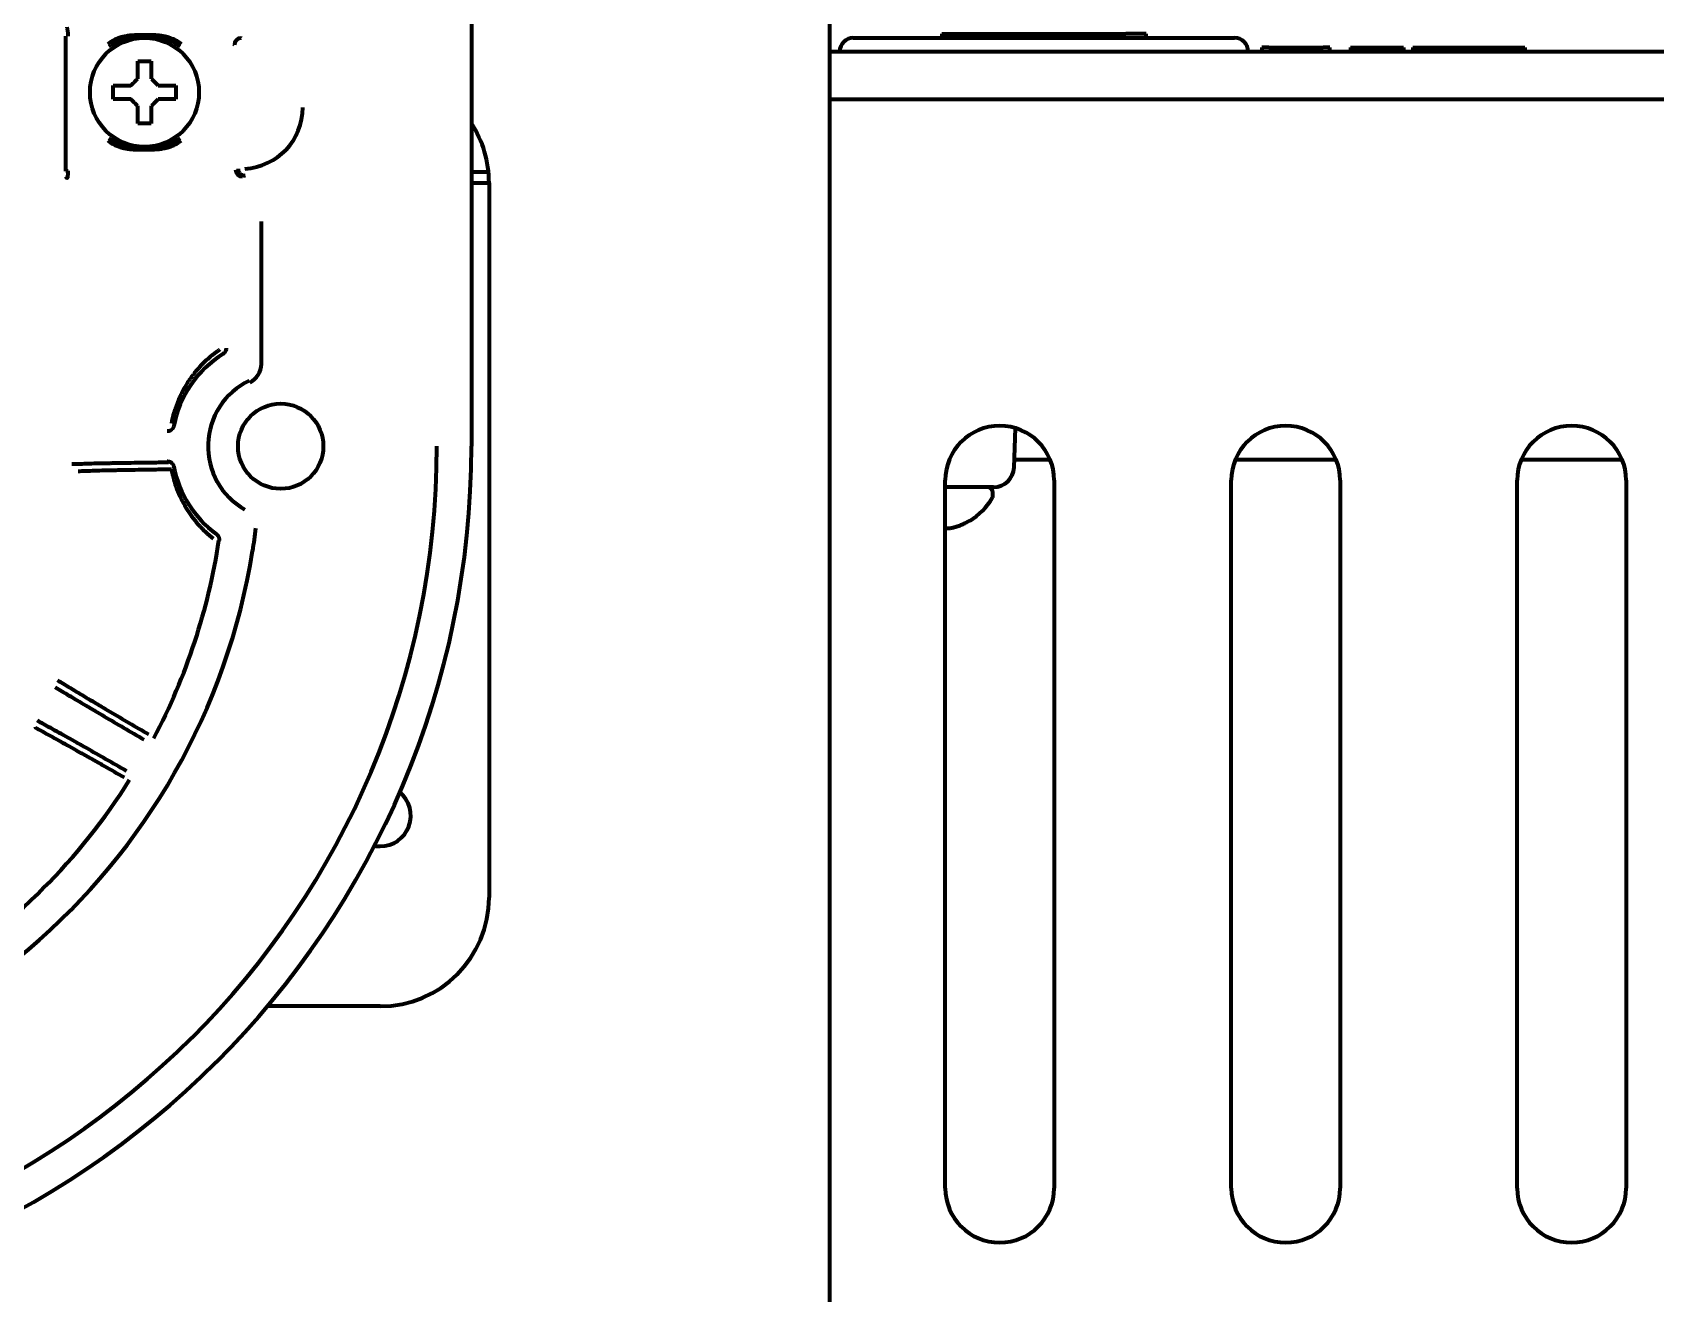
# Model space of a CAD drawing. Header units: inches. Extents: x -3077 to 7201, y 316 to 5463.
# Drawn here: x 2877.8 to 2997, y 5195.9 to 5288.5 of the extents above; entities that cross this region are included whole.
import ezdxf

# ---------------------------------------------------------------- set-up
doc = ezdxf.new("R2010")
doc.units = ezdxf.units.IN

msp = doc.modelspace()

# ---------------------------------------------------------------- linework, layer by layer
at = {"linetype": 'Continuous', "lineweight": 70}
for p, q in [((2910.05, 5330.14), (2910.05, 5258.13)), ((2936.35, 5294.43), (2936.35, 4671.13)), ((2944.6, 5288.43), (2946.1, 5288.43)), ((2944.6, 5288.43), (2944.6, 5288.13)), ((2946.1, 5288.43), (2958.1, 5288.43)), ((2959.6, 5288.43), (2958.1, 5288.43)), ((2959.6, 5288.13), (2959.6, 5288.43)), ((2880.27, 5278.34), (2880.27, 5288.26)), ((2892.65, 5287.62), (2892.61, 5287.66)), ((2893.15, 5288.12), (2893.11, 5288.16)), ((2936.35, 5287.13), (3161.23, 5287.13)), ((2938.1, 5288.13), (2966.1, 5288.13)), ((2968.6, 5287.43), (2968.1, 5287.43)), ((2968.1, 5287.43), (2968.1, 5287.13)), ((2968.6, 5287.43), (2972.6, 5287.43)), ((2973.1, 5287.43), (2972.6, 5287.43)), ((2973.1, 5287.13), (2973.1, 5287.43)), ((2974.6, 5287.43), (2975.29, 5287.43)), ((2974.6, 5287.43), (2974.6, 5287.13)), ((2975.29, 5287.43), (2976.53, 5287.43)), ((2975.29, 5287.43), (2975.29, 5287.13)), ((2976.53, 5287.43), (2977.81, 5287.43)), ((2976.53, 5287.43), (2976.53, 5287.13)), ((2977.81, 5287.43), (2977.81, 5287.13)), ((2977.81, 5287.43), (2978.51, 5287.43)), ((2978.51, 5287.43), (2978.51, 5287.13)), ((2979.19, 5287.43), (2979.57, 5287.43)), ((2979.19, 5287.43), (2979.19, 5287.13)), ((2979.57, 5287.43), (2979.57, 5287.13)), ((2979.57, 5287.43), (2980.26, 5287.43)), ((2980.26, 5287.13), (2980.26, 5287.43)), ((2980.26, 5287.43), (2980.31, 5287.43)), ((2980.31, 5287.43), (2981.33, 5287.43)), ((2980.31, 5287.13), (2980.31, 5287.43)), ((2981.33, 5287.43), (2982.01, 5287.43)), ((2981.33, 5287.43), (2981.33, 5287.13)), ((2982.01, 5287.43), (2984.2, 5287.43)), ((2982.01, 5287.13), (2982.01, 5287.43)), ((2984.2, 5287.43), (2984.79, 5287.43)), ((2984.2, 5287.13), (2984.2, 5287.43)), ((2984.79, 5287.13), (2984.79, 5287.43)), ((2984.79, 5287.43), (2985.56, 5287.43)), ((2985.56, 5287.43), (2986.6, 5287.43)), ((2985.56, 5287.43), (2985.56, 5287.13)), ((2986.6, 5287.43), (2987.42, 5287.43)), ((2986.6, 5287.43), (2986.6, 5287.13)), ((2987.42, 5287.43), (2987.42, 5287.13)), ((2883.75, 5284.13), (2883.75, 5284.63)), ((2883.75, 5283.63), (2883.75, 5284.13)), ((2888.35, 5284.63), (2888.35, 5284.13)), ((2888.35, 5284.13), (2888.35, 5283.63)), ((2936.36, 5283.63), (3249.86, 5283.63)), ((2880.45, 5278.34), (2880.27, 5278.34)), ((2911.31, 5278.27), (2910.05, 5278.27)), ((2910.05, 5277.47), (2911.35, 5277.47)), ((2911.35, 5277.49), (2911.35, 5224.99)), ((2894.63, 5264.17), (2894.63, 5274.63)), ((2949.9, 5256.58), (2950, 5259.46)), ((2952.56, 5257.13), (2949.92, 5257.13)), ((2973.56, 5257.13), (2966.15, 5257.13)), ((2994.56, 5257.13), (2987.15, 5257.13)), ((2944.85, 5203.63), (2944.85, 5255.63)), ((2948.4, 5255.13), (2944.85, 5255.13)), ((2952.85, 5255.63), (2952.85, 5203.63)), ((2965.85, 5203.63), (2965.85, 5255.63)), ((2973.85, 5255.63), (2973.85, 5203.63)), ((2986.85, 5203.63), (2986.85, 5255.63)), ((2994.85, 5255.63), (2994.85, 5203.63)), ((2948.35, 5254.53), (2948.35, 5254.73)), ((2946.65, 5252.68), (2946.65, 5252.65)), ((2903.35, 5216.99), (2895.08, 5216.99))]:
    msp.add_line(p, q, dxfattribs=at)
for centre, radius in [((2886.05, 5284.13), 4), ((2896.05, 5258.13), 3.13)]:
    msp.add_circle(centre, radius, dxfattribs=at)
for centre, radius, start, end in [((2938.1, 5287.13), 1, 90, 180), ((2966.1, 5287.13), 1, 0, 90), ((2893.17, 5283.01), 4.5, 273.2098, 0.0026), ((2903.35, 5277.49), 8, 0, 33.1242), ((2896.05, 5258.13), 7.99, 122.0759, 169.1104), ((2896.05, 5258.13), 5.34, 115.7368, 240.4997), ((2948.85, 5255.63), 4, 0, 180), ((2969.85, 5255.63), 4, 0, 180), ((2990.85, 5255.63), 4, 0, 180), ((2846.05, 5258.13), 64, 180, 0), ((2846.05, 5258.13), 61.47, 180, 0), ((2896.05, 5258.13), 7.99, 190.8896, 233.7004), ((2948.4, 5256.63), 1.5, 270, 358), ((2947.95, 5254.73), 0.4, 0, 90), ((2944.15, 5256.75), 4.8, 301.3727, 329.6988), ((2947.95, 5254.53), 0.4, 329.6988, 0), ((2844.42, 5258.39), 50.21, 350.9077, 352.8054), ((2846.05, 5258.13), 48.55, 189.0902, 350.9098), ((2846.05, 5258.13), 45.99, 332.2154, 351.3469), ((2846.05, 5258.13), 45.99, 302.2154, 327.7846), ((2903.35, 5230.99), 2.25, 270, 50.2594), ((2903.35, 5230.99), 2.25, 259.0481, 270), ((2903.35, 5224.99), 8, 270, 0), ((2948.85, 5203.63), 4, 180, 0), ((2969.85, 5203.63), 4, 180, 0), ((2990.85, 5203.63), 4, 180, 0)]:
    msp.add_arc(centre, radius, start, end, dxfattribs=at)
for centre, major_axis, ratio, start_param, end_param in [((2893.15, 5287.62), (0.424, 0.265), 0.996619, 1.014163, 2.581916), ((2880.36, 5277.94), (-0.0707, 0.0707), 0.999695, 0.785279, 2.355718), ((2893.24, 5278.44), (0.186, -0.464), 0.998896, 4.332447, 5.902482), ((2893.13, 5264.17), (-1.42, -0.5), 0.998612, 1.684757, 2.803906)]:
    msp.add_ellipse(centre, major_axis=major_axis, ratio=ratio, start_param=start_param, end_param=end_param, dxfattribs=at)
for points in [[(2880.45, 5288.26), (2880.45, 5288.28), (2880.45, 5288.31), (2880.45, 5288.36), (2880.45, 5288.41), (2880.44, 5288.46), (2880.44, 5288.52), (2880.43, 5288.57), (2880.42, 5288.63), (2880.41, 5288.69), (2880.4, 5288.75), (2880.39, 5288.8), (2880.38, 5288.86), (2880.37, 5288.89), (2880.36, 5288.91)], [(2885.55, 5285.13), (2885.55, 5285.18), (2885.55, 5285.29), (2885.55, 5285.45), (2885.55, 5285.61), (2885.55, 5285.77), (2885.55, 5285.92), (2885.55, 5286.08), (2885.55, 5286.24), (2885.55, 5286.37), (2885.55, 5286.43)], [(2885.55, 5286.43), (2885.72, 5286.43), (2886.05, 5286.43), (2886.39, 5286.43), (2886.55, 5286.43)], [(2885.05, 5284.63), (2885.08, 5284.65), (2885.12, 5284.7), (2885.19, 5284.77), (2885.27, 5284.84), (2885.34, 5284.92), (2885.41, 5284.99), (2885.48, 5285.06), (2885.53, 5285.11), (2885.55, 5285.13)], [(2886.55, 5285.13), (2886.58, 5285.1), (2886.63, 5285.05), (2886.7, 5284.98), (2886.77, 5284.91), (2886.85, 5284.84), (2886.91, 5284.77), (2886.98, 5284.7), (2887.03, 5284.65), (2887.05, 5284.63)], [(2885.05, 5283.63), (2885, 5283.63), (2884.89, 5283.63), (2884.73, 5283.63), (2884.57, 5283.63), (2884.41, 5283.63), (2884.26, 5283.63), (2884.11, 5283.63), (2883.94, 5283.63), (2883.82, 5283.63), (2883.75, 5283.63)], [(2885.55, 5283.13), (2885.53, 5283.16), (2885.47, 5283.21), (2885.4, 5283.28), (2885.33, 5283.35), (2885.26, 5283.42), (2885.19, 5283.49), (2885.12, 5283.56), (2885.08, 5283.61), (2885.05, 5283.63)], [(2887.05, 5283.63), (2887.03, 5283.61), (2886.98, 5283.56), (2886.91, 5283.49), (2886.84, 5283.42), (2886.77, 5283.34), (2886.7, 5283.27), (2886.62, 5283.2), (2886.58, 5283.15), (2886.55, 5283.13)], [(2887.05, 5284.63), (2887.11, 5284.63), (2887.21, 5284.63), (2887.38, 5284.63), (2887.54, 5284.63), (2887.69, 5284.63), (2887.84, 5284.63), (2888, 5284.63), (2888.16, 5284.63), (2888.29, 5284.63), (2888.35, 5284.63)], [(2886.55, 5283.13), (2886.55, 5283.08), (2886.55, 5282.97), (2886.55, 5282.81), (2886.55, 5282.65), (2886.55, 5282.49), (2886.55, 5282.34), (2886.55, 5282.18), (2886.55, 5282.02), (2886.55, 5281.89), (2886.55, 5281.83)], [(2886.55, 5281.83), (2886.39, 5281.83), (2886.05, 5281.83), (2885.72, 5281.83), (2885.55, 5281.83)], [(2893.45, 5278.02), (2893.4, 5278), (2893.34, 5277.98), (2893.29, 5277.96)], [(2945.35, 5252.13), (2945.41, 5252.15), (2945.51, 5252.18), (2945.68, 5252.23), (2945.84, 5252.28), (2945.99, 5252.35), (2946.14, 5252.41), (2946.3, 5252.49), (2946.46, 5252.57), (2946.59, 5252.65), (2946.65, 5252.68)], [(2944.85, 5252.13), (2944.88, 5252.13), (2944.93, 5252.13), (2945, 5252.12), (2945.07, 5252.12), (2945.15, 5252.12), (2945.21, 5252.12), (2945.28, 5252.13), (2945.33, 5252.13), (2945.35, 5252.13)]]:
    msp.add_open_spline(points, degree=3, dxfattribs=at)
for points, knots in [([(2888.73, 5287.68), (2888.64, 5287.76), (2888.54, 5287.82), (2888.35, 5287.94), (2888.25, 5287.99), (2888.09, 5288.06), (2888.03, 5288.08), (2887.95, 5288.11), (2887.93, 5288.12), (2887.87, 5288.14), (2887.73, 5288.18), (2887.59, 5288.22), (2887.36, 5288.26), (2887.13, 5288.3), (2886.89, 5288.32), (2886.71, 5288.33), (2886.65, 5288.33), (2886.53, 5288.33), (2886.47, 5288.33), (2886.29, 5288.34), (2886.17, 5288.34), (2885.99, 5288.34), (2885.93, 5288.34), (2885.81, 5288.34), (2885.75, 5288.34), (2885.57, 5288.33), (2885.45, 5288.33), (2885.1, 5288.31), (2884.86, 5288.29), (2884.6, 5288.23), (2884.57, 5288.23), (2884.52, 5288.22), (2884.49, 5288.21), (2884.4, 5288.19), (2884.23, 5288.14), (2884.07, 5288.08), (2883.86, 5287.99), (2883.76, 5287.94), (2883.64, 5287.87), (2883.61, 5287.85), (2883.56, 5287.82), (2883.54, 5287.8), (2883.47, 5287.75), (2883.42, 5287.72), (2883.38, 5287.68)], [0, 0, 0, 0, 0.0625, 0.0625, 0.125, 0.125, 0.15625, 0.15625, 0.171875, 0.171875, 0.1875, 0.25, 0.25, 0.3125, 0.375, 0.375, 0.40625, 0.40625, 0.4375, 0.4375, 0.5, 0.5, 0.53125, 0.53125, 0.5625, 0.5625, 0.625, 0.625, 0.75, 0.75, 0.765625, 0.765625, 0.78125, 0.78125, 0.8125, 0.875, 0.875, 0.9375, 0.9375, 0.953125, 0.953125, 0.96875, 0.96875, 1, 1, 1, 1]), ([(2888.67, 5287.49), (2888.58, 5287.56), (2888.49, 5287.62), (2888.29, 5287.74), (2888.19, 5287.79), (2888.04, 5287.86), (2887.98, 5287.88), (2887.9, 5287.91), (2887.88, 5287.92), (2887.82, 5287.94), (2887.69, 5287.99), (2887.55, 5288.03), (2887.21, 5288.11), (2886.99, 5288.14), (2886.64, 5288.17), (2886.52, 5288.18), (2886.29, 5288.19), (2886.17, 5288.19), (2885.99, 5288.19), (2885.94, 5288.19), (2885.82, 5288.19), (2885.76, 5288.18), (2885.59, 5288.18), (2885.47, 5288.17), (2885.12, 5288.14), (2884.9, 5288.11), (2884.64, 5288.05), (2884.61, 5288.04), (2884.56, 5288.03), (2884.53, 5288.02), (2884.45, 5288), (2884.39, 5287.98), (2884.23, 5287.93), (2884.12, 5287.88), (2883.91, 5287.79), (2883.81, 5287.74), (2883.69, 5287.67), (2883.67, 5287.65), (2883.62, 5287.62), (2883.59, 5287.6), (2883.52, 5287.56), (2883.48, 5287.52), (2883.43, 5287.49)], [0, 0, 0, 0, 0.0625, 0.0625, 0.125, 0.125, 0.15625, 0.15625, 0.171875, 0.171875, 0.1875, 0.25, 0.25, 0.375, 0.375, 0.4375, 0.4375, 0.5, 0.5, 0.53125, 0.53125, 0.5625, 0.5625, 0.625, 0.625, 0.75, 0.75, 0.765625, 0.765625, 0.78125, 0.78125, 0.8125, 0.8125, 0.875, 0.875, 0.9375, 0.9375, 0.953125, 0.953125, 0.96875, 0.96875, 1, 1, 1, 1]), ([(2886.55, 5286.43), (2886.55, 5286.23), (2886.55, 5286.02), (2886.55, 5285.69), (2886.55, 5285.58), (2886.55, 5285.36), (2886.55, 5285.25), (2886.55, 5285.13)], [0, 0, 0, 0, 0.5, 0.5, 0.75, 0.75, 1, 1, 1, 1]), ([(2883.75, 5284.63), (2883.96, 5284.63), (2884.16, 5284.63), (2884.49, 5284.63), (2884.6, 5284.63), (2884.82, 5284.63), (2884.94, 5284.63), (2885.05, 5284.63)], [0, 0, 0, 0, 0.5, 0.5, 0.75, 0.75, 1, 1, 1, 1]), ([(2888.35, 5283.63), (2888.15, 5283.63), (2887.94, 5283.63), (2887.61, 5283.63), (2887.5, 5283.63), (2887.28, 5283.63), (2887.17, 5283.63), (2887.05, 5283.63)], [0, 0, 0, 0, 0.5, 0.5, 0.75, 0.75, 1, 1, 1, 1]), ([(2885.55, 5281.83), (2885.55, 5282.03), (2885.55, 5282.24), (2885.55, 5282.57), (2885.55, 5282.68), (2885.55, 5282.9), (2885.55, 5283.01), (2885.55, 5283.13)], [0, 0, 0, 0, 0.5, 0.5, 0.75, 0.75, 1, 1, 1, 1]), ([(2883.38, 5280.58), (2883.47, 5280.5), (2883.56, 5280.44), (2883.76, 5280.32), (2883.86, 5280.27), (2884.02, 5280.2), (2884.07, 5280.18), (2884.15, 5280.15), (2884.18, 5280.14), (2884.23, 5280.12), (2884.37, 5280.08), (2884.51, 5280.04), (2884.74, 5280), (2884.98, 5279.96), (2885.21, 5279.94), (2885.39, 5279.93), (2885.45, 5279.93), (2885.57, 5279.93), (2885.63, 5279.93), (2885.81, 5279.92), (2885.93, 5279.92), (2886.11, 5279.92), (2886.17, 5279.92), (2886.29, 5279.92), (2886.35, 5279.92), (2886.53, 5279.93), (2886.65, 5279.93), (2887.01, 5279.95), (2887.24, 5279.97), (2887.5, 5280.03), (2887.53, 5280.03), (2887.59, 5280.04), (2887.62, 5280.05), (2887.7, 5280.07), (2887.87, 5280.12), (2888.03, 5280.18), (2888.24, 5280.27), (2888.34, 5280.32), (2888.47, 5280.39), (2888.49, 5280.41), (2888.54, 5280.44), (2888.56, 5280.46), (2888.63, 5280.51), (2888.68, 5280.54), (2888.73, 5280.58)], [0, 0, 0, 0, 0.0625, 0.0625, 0.125, 0.125, 0.15625, 0.15625, 0.171875, 0.171875, 0.1875, 0.25, 0.25, 0.3125, 0.375, 0.375, 0.40625, 0.40625, 0.4375, 0.4375, 0.5, 0.5, 0.53125, 0.53125, 0.5625, 0.5625, 0.625, 0.625, 0.75, 0.75, 0.765625, 0.765625, 0.78125, 0.78125, 0.8125, 0.875, 0.875, 0.9375, 0.9375, 0.953125, 0.953125, 0.96875, 0.96875, 1, 1, 1, 1]), ([(2883.43, 5280.77), (2883.52, 5280.7), (2883.62, 5280.64), (2883.81, 5280.52), (2883.91, 5280.47), (2884.07, 5280.4), (2884.12, 5280.38), (2884.2, 5280.35), (2884.23, 5280.34), (2884.28, 5280.32), (2884.42, 5280.27), (2884.56, 5280.23), (2884.89, 5280.15), (2885.12, 5280.12), (2885.47, 5280.09), (2885.58, 5280.08), (2885.82, 5280.07), (2885.93, 5280.07), (2886.11, 5280.07), (2886.17, 5280.07), (2886.29, 5280.07), (2886.34, 5280.08), (2886.52, 5280.08), (2886.63, 5280.09), (2886.98, 5280.12), (2887.21, 5280.15), (2887.46, 5280.21), (2887.49, 5280.22), (2887.55, 5280.23), (2887.57, 5280.24), (2887.66, 5280.26), (2887.71, 5280.28), (2887.88, 5280.33), (2887.98, 5280.38), (2888.19, 5280.47), (2888.29, 5280.52), (2888.41, 5280.59), (2888.44, 5280.61), (2888.49, 5280.64), (2888.51, 5280.66), (2888.58, 5280.7), (2888.63, 5280.74), (2888.67, 5280.77)], [0, 0, 0, 0, 0.0625, 0.0625, 0.125, 0.125, 0.15625, 0.15625, 0.171875, 0.171875, 0.1875, 0.25, 0.25, 0.375, 0.375, 0.4375, 0.4375, 0.5, 0.5, 0.53125, 0.53125, 0.5625, 0.5625, 0.625, 0.625, 0.75, 0.75, 0.765625, 0.765625, 0.78125, 0.78125, 0.8125, 0.8125, 0.875, 0.875, 0.9375, 0.9375, 0.953125, 0.953125, 0.96875, 0.96875, 1, 1, 1, 1]), ([(2880.36, 5277.84), (2880.36, 5277.84), (2880.36, 5277.84), (2880.36, 5277.84), (2880.36, 5277.84), (2880.37, 5277.84), (2880.37, 5277.84), (2880.37, 5277.84), (2880.37, 5277.84), (2880.37, 5277.84), (2880.37, 5277.85), (2880.38, 5277.85), (2880.38, 5277.85), (2880.38, 5277.85), (2880.38, 5277.86), (2880.38, 5277.86), (2880.38, 5277.86), (2880.39, 5277.86), (2880.39, 5277.87), (2880.39, 5277.87), (2880.39, 5277.87), (2880.39, 5277.88), (2880.39, 5277.88), (2880.4, 5277.89), (2880.4, 5277.89), (2880.4, 5277.89), (2880.4, 5277.9), (2880.4, 5277.9), (2880.4, 5277.91), (2880.41, 5277.91), (2880.41, 5277.91), (2880.41, 5277.92), (2880.41, 5277.92), (2880.41, 5277.93), (2880.41, 5277.93), (2880.41, 5277.94), (2880.41, 5277.94), (2880.42, 5277.95), (2880.42, 5277.96), (2880.42, 5277.96), (2880.42, 5277.97), (2880.42, 5277.97), (2880.42, 5277.98), (2880.42, 5277.98), (2880.42, 5277.99), (2880.43, 5277.99), (2880.43, 5278), (2880.43, 5278.01), (2880.43, 5278.04), (2880.44, 5278.07), (2880.44, 5278.1), (2880.44, 5278.14), (2880.45, 5278.16), (2880.45, 5278.18), (2880.45, 5278.2), (2880.45, 5278.22), (2880.45, 5278.24), (2880.45, 5278.26), (2880.45, 5278.28), (2880.45, 5278.29), (2880.45, 5278.31), (2880.45, 5278.33), (2880.45, 5278.34), (2880.45, 5278.34)], [0, 0, 0, 0, 0.015383, 0.030642, 0.04578, 0.060796, 0.07569, 0.090464, 0.105118, 0.119651, 0.134066, 0.148361, 0.162537, 0.176595, 0.190535, 0.204357, 0.218062, 0.231651, 0.245122, 0.258478, 0.271717, 0.284841, 0.297849, 0.310743, 0.323521, 0.336185, 0.348735, 0.361171, 0.373493, 0.385703, 0.397799, 0.409782, 0.421652, 0.43341, 0.445056, 0.45659, 0.468013, 0.479324, 0.490524, 0.501614, 0.512592, 0.523459, 0.534216, 0.544863, 0.5554, 0.565828, 0.576145, 0.586353, 0.635571, 0.684796, 0.734095, 0.783531, 0.806444, 0.828729, 0.850396, 0.871438, 0.891831, 0.911565, 0.930648, 0.949062, 0.966772, 0.983755, 1, 1, 1, 1]), ([(2892.92, 5278.52), (2892.92, 5278.49), (2892.92, 5278.45), (2892.94, 5278.39), (2892.95, 5278.35), (2892.98, 5278.29), (2892.99, 5278.26), (2893.03, 5278.21), (2893.05, 5278.18), (2893.1, 5278.13), (2893.13, 5278.11), (2893.19, 5278.08), (2893.22, 5278.06), (2893.28, 5278.04), (2893.31, 5278.03), (2893.38, 5278.02), (2893.42, 5278.02), (2893.45, 5278.02)], [0, 0, 0, 0, 0.125, 0.125, 0.25, 0.25, 0.375, 0.375, 0.5, 0.5, 0.625, 0.625, 0.75, 0.75, 0.875, 0.875, 1, 1, 1, 1]), ([(2891.59, 5265.24), (2891.53, 5265.2), (2891.48, 5265.16), (2891.36, 5265.08), (2891.19, 5264.95), (2891.03, 5264.83), (2890.71, 5264.56), (2890.51, 5264.38), (2890.12, 5263.98), (2889.94, 5263.78), (2889.72, 5263.51), (2889.68, 5263.45), (2889.59, 5263.34), (2889.55, 5263.29), (2889.43, 5263.12), (2889.35, 5263.01), (2889.12, 5262.66), (2888.98, 5262.42), (2888.72, 5261.93), (2888.61, 5261.68), (2888.47, 5261.35), (2888.45, 5261.29), (2888.4, 5261.16), (2888.33, 5260.96), (2888.26, 5260.76), (2888.14, 5260.36), (2888.07, 5260.08), (2888.02, 5259.8)], [0, 0, 0, 0, 0.03125, 0.03125, 0.0625, 0.125, 0.125, 0.25, 0.25, 0.375, 0.375, 0.40625, 0.40625, 0.4375, 0.4375, 0.5, 0.5, 0.625, 0.625, 0.75, 0.75, 0.78125, 0.78125, 0.8125, 0.875, 0.875, 1, 1, 1, 1]), ([(2892.04, 5265.33), (2892.04, 5265.28), (2892.04, 5265.24), (2892.03, 5265.19), (2892.02, 5265.18), (2892.02, 5265.16), (2892.01, 5265.15), (2892, 5265.12), (2891.98, 5265.08), (2891.96, 5265.05), (2891.94, 5265.02), (2891.93, 5265.01), (2891.92, 5265), (2891.91, 5264.99), (2891.88, 5264.95), (2891.84, 5264.92), (2891.81, 5264.9)], [0, 0, 0, 0, 0.25, 0.25, 0.3125, 0.3125, 0.375, 0.375, 0.5, 0.625, 0.625, 0.6875, 0.6875, 0.75, 0.75, 1, 1, 1, 1]), ([(2888.2, 5259.64), (2888.2, 5259.61), (2888.19, 5259.58), (2888.18, 5259.54), (2888.17, 5259.53), (2888.16, 5259.5), (2888.15, 5259.49), (2888.13, 5259.45), (2888.11, 5259.43), (2888.08, 5259.4), (2888.07, 5259.39), (2888.05, 5259.37), (2888.04, 5259.36), (2888.01, 5259.33), (2887.99, 5259.31), (2887.95, 5259.29), (2887.94, 5259.29), (2887.91, 5259.27), (2887.9, 5259.27), (2887.86, 5259.25), (2887.8, 5259.24), (2887.74, 5259.23), (2887.71, 5259.23)], [0, 0, 0, 0, 0.125, 0.125, 0.1875, 0.1875, 0.25, 0.25, 0.375, 0.375, 0.4375, 0.4375, 0.5, 0.5, 0.625, 0.625, 0.6875, 0.6875, 0.75, 0.75, 0.875, 1, 1, 1, 1]), ([(2880.71, 5256.83), (2880.89, 5256.84), (2881.09, 5256.84), (2881.51, 5256.85), (2881.97, 5256.87), (2882.48, 5256.88), (2882.89, 5256.89), (2883.03, 5256.89), (2883.25, 5256.9), (2883.36, 5256.9), (2883.47, 5256.9), (2883.54, 5256.9), (2883.58, 5256.9), (2883.92, 5256.91), (2884.24, 5256.91), (2884.89, 5256.92), (2885.57, 5256.93), (2886.29, 5256.94), (2887.03, 5256.95), (2887.41, 5256.95), (2887.8, 5256.96)], [0, 0, 0, 0, 0.125, 0.125, 0.25, 0.375, 0.375, 0.4375, 0.4375, 0.46875, 0.484375, 0.484375, 0.5, 0.5, 0.625, 0.625, 0.75, 0.875, 0.875, 1, 1, 1, 1]), ([(2881.17, 5256.3), (2881.34, 5256.31), (2881.53, 5256.32), (2881.94, 5256.33), (2882.38, 5256.35), (2882.87, 5256.36), (2883.27, 5256.37), (2883.4, 5256.37), (2883.61, 5256.38), (2883.68, 5256.38), (2883.82, 5256.38), (2883.9, 5256.38), (2884.12, 5256.39), (2884.27, 5256.39), (2884.5, 5256.4), (2884.57, 5256.4), (2884.73, 5256.4), (2884.81, 5256.4), (2885.21, 5256.41), (2885.53, 5256.41), (2886.21, 5256.42), (2886.56, 5256.43), (2887.27, 5256.44), (2887.64, 5256.44), (2888.02, 5256.45)], [0, 0, 0, 0, 0.125, 0.125, 0.25, 0.375, 0.375, 0.4375, 0.4375, 0.46875, 0.46875, 0.5, 0.5, 0.5625, 0.5625, 0.59375, 0.59375, 0.625, 0.625, 0.75, 0.75, 0.875, 0.875, 1, 1, 1, 1]), ([(2887.71, 5257.03), (2887.74, 5257.03), (2887.77, 5257.02), (2887.81, 5257.02), (2887.83, 5257.01), (2887.86, 5257.01), (2887.87, 5257), (2887.91, 5256.99), (2887.94, 5256.97), (2887.97, 5256.95), (2887.99, 5256.95), (2888.01, 5256.93), (2888.02, 5256.92), (2888.05, 5256.89), (2888.07, 5256.87), (2888.1, 5256.84), (2888.11, 5256.83), (2888.13, 5256.81), (2888.14, 5256.79), (2888.16, 5256.76), (2888.17, 5256.73), (2888.19, 5256.69), (2888.19, 5256.68), (2888.2, 5256.65), (2888.2, 5256.63), (2888.2, 5256.62)], [0, 0, 0, 0, 0.125, 0.125, 0.1875, 0.1875, 0.25, 0.25, 0.375, 0.375, 0.4375, 0.4375, 0.5, 0.5, 0.625, 0.625, 0.6875, 0.6875, 0.75, 0.75, 0.875, 0.875, 0.9375, 0.9375, 1, 1, 1, 1]), ([(2888.02, 5256.45), (2888.04, 5256.32), (2888.07, 5256.19), (2888.13, 5255.94), (2888.16, 5255.82), (2888.27, 5255.45), (2888.35, 5255.21), (2888.52, 5254.74), (2888.62, 5254.51), (2888.79, 5254.17), (2888.85, 5254.06), (2888.94, 5253.89), (2888.97, 5253.84), (2889.03, 5253.73), (2889.06, 5253.67), (2889.22, 5253.4), (2889.36, 5253.19), (2889.66, 5252.79), (2889.81, 5252.59), (2890.06, 5252.31), (2890.15, 5252.22), (2890.28, 5252.08), (2890.32, 5252.03), (2890.41, 5251.94), (2890.46, 5251.9), (2890.69, 5251.68), (2890.88, 5251.52), (2891.09, 5251.36)], [0, 0, 0, 0, 0.0625, 0.0625, 0.125, 0.125, 0.25, 0.25, 0.375, 0.375, 0.4375, 0.4375, 0.46875, 0.46875, 0.5, 0.5, 0.625, 0.625, 0.75, 0.75, 0.8125, 0.8125, 0.84375, 0.84375, 0.875, 0.875, 1, 1, 1, 1]), ([(2891.32, 5251.69), (2891.36, 5251.66), (2891.39, 5251.63), (2891.43, 5251.58), (2891.45, 5251.56), (2891.47, 5251.52), (2891.48, 5251.5), (2891.5, 5251.46), (2891.5, 5251.44), (2891.52, 5251.39), (2891.52, 5251.35), (2891.53, 5251.3), (2891.53, 5251.26), (2891.52, 5251.23), (2891.52, 5251.21)], [0, 0, 0, 0, 0.25, 0.25, 0.375, 0.375, 0.5, 0.5, 0.625, 0.625, 0.75, 0.875, 0.875, 1, 1, 1, 1]), ([(2886.37, 5236.95), (2885.88, 5237.23), (2885.4, 5237.51), (2884.46, 5238.06), (2884, 5238.33), (2883.33, 5238.73), (2883.11, 5238.86), (2882.78, 5239.05), (2882.67, 5239.12), (2882.51, 5239.21), (2882.46, 5239.25), (2882.35, 5239.31), (2882.3, 5239.34), (2881.82, 5239.62), (2881.42, 5239.87), (2880.65, 5240.33), (2880.29, 5240.54), (2879.85, 5240.81), (2879.76, 5240.86), (2879.67, 5240.92)], [0, 0, 0, 0, 0.189911, 0.189911, 0.379822, 0.379822, 0.474777, 0.474777, 0.522255, 0.522255, 0.545994, 0.545994, 0.569733, 0.569733, 0.759644, 0.759644, 0.949555, 0.949555, 1, 1, 1, 1]), ([(2886.03, 5236.56), (2885.52, 5236.85), (2885.02, 5237.14), (2884.05, 5237.71), (2883.58, 5237.99), (2882.88, 5238.4), (2882.65, 5238.53), (2882.32, 5238.73), (2882.2, 5238.8), (2882.04, 5238.9), (2881.98, 5238.93), (2881.87, 5239), (2881.81, 5239.03), (2881.32, 5239.32), (2880.9, 5239.57), (2880.15, 5240.02), (2879.81, 5240.22), (2879.49, 5240.42)], [0, 0, 0, 0, 0.204368, 0.204368, 0.408737, 0.408737, 0.510921, 0.510921, 0.562013, 0.562013, 0.587559, 0.587559, 0.613105, 0.613105, 0.817473, 0.817473, 1, 1, 1, 1]), ([(2878.01, 5237.49), (2878.02, 5237.48), (2878.02, 5237.48), (2878.38, 5237.28), (2878.76, 5237.07), (2879.54, 5236.64), (2879.95, 5236.41), (2880.58, 5236.06), (2880.8, 5235.93), (2881.08, 5235.78), (2881.13, 5235.75), (2881.24, 5235.68), (2881.3, 5235.65), (2881.47, 5235.56), (2881.7, 5235.43), (2881.93, 5235.3), (2882.16, 5235.17), (2882.28, 5235.1), (2882.63, 5234.91), (2882.86, 5234.77), (2883.58, 5234.37), (2884.06, 5234.09), (2884.55, 5233.81)], [0, 0, 0, 0, 0.003016, 0.003016, 0.202413, 0.202413, 0.40181, 0.40181, 0.501508, 0.501508, 0.526433, 0.526433, 0.551357, 0.551357, 0.601206, 0.651056, 0.651056, 0.700905, 0.700905, 0.800603, 0.800603, 1, 1, 1, 1]), ([(2878.16, 5238), (2878.47, 5237.83), (2878.8, 5237.65), (2879.54, 5237.23), (2879.97, 5236.99), (2880.63, 5236.62), (2880.85, 5236.5), (2881.14, 5236.33), (2881.19, 5236.3), (2881.31, 5236.24), (2881.37, 5236.2), (2881.54, 5236.1), (2881.66, 5236.04), (2882.25, 5235.7), (2882.73, 5235.43), (2883.71, 5234.87), (2884.21, 5234.59), (2884.72, 5234.29)], [0, 0, 0, 0, 0.173532, 0.173532, 0.380149, 0.380149, 0.483458, 0.483458, 0.509285, 0.509285, 0.535112, 0.535112, 0.586766, 0.586766, 0.793383, 0.793383, 1, 1, 1, 1])]:
    msp.add_open_spline(points, degree=3, knots=knots, dxfattribs=at)

doc.saveas('drawing.dxf')
